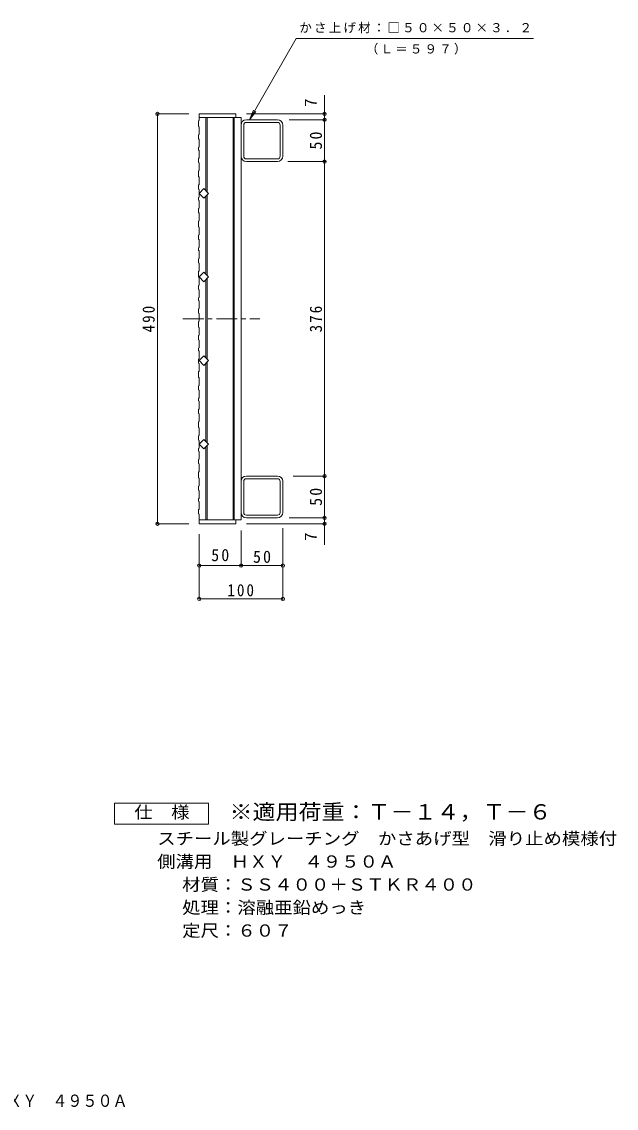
# Model space of a CAD drawing. Units: millimetres, scale not verified. Extents: x -640 to 782, y -687 to 652.
# Drawn here: x 71 to 782, y -687 to 613 of the extents above; entities that cross this region are included whole.
import ezdxf
from ezdxf.enums import TextEntityAlignment as Align

# ---------------------------------------------------------------- set-up
doc = ezdxf.new("R2010")
doc.units = ezdxf.units.MM
doc.header["$LTSCALE"] = 5
doc.header["$PDMODE"] = 32
doc.header["$PDSIZE"] = 4
doc.linetypes.add('CHAIN1', pattern=[8, 5, -1, 1, -1])
for name, color, linetype, lineweight in [('1-1_1-1ﾚｲﾔ', 2, 'Continuous', 9), ('1-2_1-2ﾚｲﾔ', 3, 'Continuous', 9), ('1-4_1-4ﾚｲﾔ', 7, 'Continuous', 9), ('F-4_F-4ﾚｲﾔ', 2, 'Continuous', 9)]:
    doc.layers.add(name, color=color, linetype=linetype, lineweight=lineweight)
doc.layers.add('F-5_F-5ﾚｲﾔ', color=2, linetype='Continuous')
doc.styles.add('ＭＳ ゴシック', font='')
doc.styles.get('ＭＳ ゴシック').set_extended_font_data('MS Gothic')

msp = doc.modelspace()

# ---------------------------------------------------------------- linework, layer by layer
at = {"layer": '1-1_1-1ﾚｲﾔ'}
for p, q in [((376.573, 495.429), (339.373, 495.429)), ((336.173, 451.83), (336.173, 489.029)), ((376.573, 492.23), (339.373, 492.23)), ((379.773, 451.83), (379.773, 489.029)), ((382.973, 451.83), (382.973, 489.029)), ((339.373, 448.629), (376.573, 448.629)), ((376.573, 445.429), (339.373, 445.429)), ((376.573, 69.429), (339.373, 69.429)), ((339.373, 66.229), (376.573, 66.229)), ((336.173, 63.029), (336.173, 25.829)), ((379.773, 63.029), (379.773, 25.829)), ((382.973, 63.029), (382.973, 25.829)), ((376.573, 22.629), (339.373, 22.629)), ((376.573, 19.429), (339.373, 19.429))]:
    msp.add_line(p, q, dxfattribs=at)
for centre, radius, start, end in [((339.373, 489.029), 6.4, 90, 180), ((376.573, 489.029), 6.4, 0, 90), ((339.373, 489.029), 3.2, 90, 180), ((376.573, 489.029), 3.2, 0, 90), ((339.373, 451.83), 6.4, 180, 270), ((339.373, 451.83), 3.2, 180, 270), ((376.573, 451.83), 6.4, 270, 0), ((376.573, 451.83), 3.2, 270, 0), ((339.373, 63.029), 6.4, 90, 180), ((339.373, 63.029), 3.2, 90, 180), ((376.573, 63.029), 6.4, 0, 90), ((376.573, 63.029), 3.2, 0, 90), ((339.373, 25.829), 6.4, 180, 270), ((339.373, 25.829), 3.2, 180, 270), ((376.573, 25.829), 3.2, 270, 0), ((376.573, 25.829), 6.4, 270, 0)]:
    msp.add_arc(centre, radius, start, end, dxfattribs=at)
at = {"layer": '1-2_1-2ﾚｲﾔ'}
for p, q in [((282.973, 494.696), (282.173, 494.178)), ((282.173, 487.462), (282.173, 494.178)), ((282.973, 502.43), (326.973, 502.43)), ((282.973, 494.696), (282.973, 502.43)), ((282.973, 497.93), (332.973, 497.93)), ((290.973, 410.743), (290.973, 497.93)), ((292.473, 409.243), (292.473, 497.93)), ((323.473, 497.93), (323.473, 302.429)), ((324.973, 497.93), (324.973, 302.429)), ((326.973, 502.43), (326.973, 497.93)), ((332.973, 16.929), (332.973, 497.93)), ((282.173, 487.462), (282.973, 486.945)), ((282.973, 486.945), (282.973, 477.82)), ((282.173, 477.303), (282.973, 477.82)), ((282.173, 472.462), (282.173, 477.303)), ((282.173, 472.462), (282.973, 471.945)), ((282.973, 471.945), (282.973, 462.82)), ((282.173, 462.303), (282.973, 462.82)), ((282.173, 462.303), (282.173, 459.338)), ((282.973, 458.82), (282.173, 459.338)), ((282.973, 458.82), (282.973, 449.696)), ((282.173, 449.178), (282.973, 449.696)), ((282.173, 449.178), (282.173, 444.338)), ((282.173, 444.338), (282.973, 443.82)), ((282.973, 443.82), (282.973, 434.696)), ((282.173, 434.178), (282.973, 434.696)), ((282.173, 434.178), (282.173, 427.462)), ((282.973, 426.945), (282.173, 427.462)), ((282.173, 417.303), (282.973, 417.82)), ((282.173, 412.462), (282.173, 417.303)), ((282.973, 426.945), (282.973, 417.82)), ((282.173, 412.462), (282.973, 411.945)), ((282.173, 402.303), (282.973, 402.82)), ((282.973, 411.945), (282.973, 402.82)), ((290.973, 310.743), (290.973, 404.116)), ((292.473, 309.243), (292.473, 405.616)), ((282.173, 402.303), (282.173, 399.338)), ((282.973, 398.82), (282.173, 399.338)), ((282.973, 398.82), (282.973, 389.696)), ((282.173, 389.178), (282.973, 389.696)), ((282.173, 389.178), (282.173, 384.338)), ((282.173, 384.338), (282.973, 383.82)), ((282.973, 383.82), (282.973, 374.696)), ((282.173, 374.178), (282.973, 374.696)), ((282.173, 374.178), (282.173, 367.462)), ((282.973, 366.945), (282.173, 367.462)), ((282.973, 366.945), (282.973, 357.82)), ((282.173, 357.303), (282.973, 357.82)), ((282.173, 352.462), (282.173, 357.303)), ((282.173, 352.462), (282.973, 351.945)), ((282.973, 351.945), (282.973, 342.82)), ((282.173, 342.303), (282.973, 342.82)), ((282.173, 342.303), (282.173, 339.338)), ((282.973, 338.82), (282.173, 339.338)), ((282.973, 338.82), (282.973, 329.696)), ((282.173, 329.178), (282.973, 329.696)), ((282.173, 329.178), (282.173, 324.338)), ((282.173, 324.338), (282.973, 323.82)), ((282.173, 314.178), (282.973, 314.696)), ((282.173, 314.178), (282.173, 307.462)), ((282.973, 323.82), (282.973, 314.696)), ((282.973, 306.945), (282.173, 307.462)), ((282.973, 306.945), (282.973, 297.82)), ((290.973, 257.43), (290.973, 304.116)), ((292.473, 257.43), (292.473, 305.616)), ((323.473, 16.929), (323.473, 302.429)), ((324.973, 16.929), (324.973, 302.429)), ((282.173, 297.303), (282.973, 297.82)), ((282.173, 292.462), (282.173, 297.303)), ((282.173, 292.462), (282.973, 291.945)), ((282.973, 291.945), (282.973, 282.82)), ((282.173, 282.303), (282.973, 282.82)), ((282.173, 282.303), (282.173, 279.338)), ((282.973, 278.82), (282.173, 279.338)), ((282.973, 278.82), (282.973, 269.696)), ((282.173, 269.178), (282.973, 269.696)), ((282.173, 269.178), (282.173, 264.338)), ((282.173, 264.338), (282.973, 263.82)), ((282.973, 263.82), (282.973, 254.696)), ((282.173, 254.178), (282.973, 254.696)), ((282.173, 254.178), (282.173, 247.462)), ((282.973, 246.945), (282.173, 247.462)), ((282.973, 246.945), (282.973, 237.82)), ((290.973, 257.43), (290.973, 210.743)), ((292.473, 257.43), (292.473, 209.243)), ((282.173, 237.303), (282.973, 237.82)), ((282.173, 232.462), (282.173, 237.303)), ((282.173, 232.462), (282.973, 231.945)), ((282.173, 222.303), (282.973, 222.82)), ((282.173, 222.303), (282.173, 219.338)), ((282.973, 231.945), (282.973, 222.82)), ((282.973, 218.82), (282.173, 219.338)), ((282.173, 209.178), (282.973, 209.696)), ((282.173, 209.178), (282.173, 204.338)), ((282.973, 218.82), (282.973, 209.696)), ((282.173, 204.338), (282.973, 203.82)), ((282.973, 203.82), (282.973, 194.696)), ((290.973, 204.116), (290.973, 110.743)), ((292.473, 205.616), (292.473, 109.243)), ((282.173, 194.178), (282.973, 194.696)), ((282.173, 194.178), (282.173, 187.462)), ((282.973, 186.945), (282.173, 187.462)), ((282.973, 186.945), (282.973, 177.82)), ((282.173, 177.303), (282.973, 177.82)), ((282.173, 172.462), (282.173, 177.303)), ((282.173, 172.462), (282.973, 171.945)), ((282.973, 171.945), (282.973, 162.82)), ((282.173, 162.303), (282.973, 162.82)), ((282.173, 162.303), (282.173, 159.338)), ((282.973, 158.82), (282.173, 159.338)), ((282.973, 158.82), (282.973, 149.696)), ((282.173, 149.178), (282.973, 149.696)), ((282.173, 149.178), (282.173, 144.338)), ((282.173, 144.338), (282.973, 143.82)), ((282.973, 143.82), (282.973, 134.696)), ((282.173, 134.178), (282.973, 134.696)), ((282.173, 134.178), (282.173, 127.462)), ((282.973, 126.945), (282.173, 127.462)), ((282.173, 117.303), (282.973, 117.82)), ((282.173, 112.462), (282.173, 117.303)), ((282.973, 126.945), (282.973, 117.82)), ((282.173, 112.462), (282.973, 111.945)), ((282.973, 111.945), (282.973, 102.82)), ((290.973, 104.116), (290.973, 16.929)), ((292.473, 105.616), (292.473, 16.929)), ((282.173, 102.303), (282.973, 102.82)), ((282.173, 102.303), (282.173, 99.338)), ((282.973, 98.82), (282.173, 99.338)), ((282.973, 98.82), (282.973, 89.696)), ((282.173, 89.178), (282.973, 89.696)), ((282.173, 89.178), (282.173, 84.338)), ((282.173, 84.338), (282.973, 83.82)), ((282.973, 83.82), (282.973, 74.696)), ((282.173, 74.178), (282.973, 74.696)), ((282.173, 74.178), (282.173, 67.462)), ((282.973, 66.945), (282.173, 67.462)), ((282.973, 66.945), (282.973, 57.82)), ((282.173, 57.303), (282.973, 57.82)), ((282.173, 52.462), (282.173, 57.303)), ((282.173, 52.462), (282.973, 51.945)), ((282.173, 42.303), (282.973, 42.82)), ((282.173, 42.303), (282.173, 39.338)), ((282.973, 38.82), (282.173, 39.338)), ((282.973, 51.945), (282.973, 42.82)), ((282.173, 29.178), (282.973, 29.696)), ((282.173, 29.178), (282.173, 24.338)), ((282.973, 38.82), (282.973, 29.696)), ((282.173, 24.338), (282.973, 23.82)), ((282.973, 23.82), (282.973, 12.43)), ((282.973, 16.929), (332.973, 16.929)), ((326.973, 12.43), (326.973, 16.929)), ((326.973, 12.43), (282.973, 12.43))]:
    msp.add_line(p, q, dxfattribs=at)
at = {"layer": '1-2_1-2ﾚｲﾔ', "linetype": 'CHAIN1'}
msp.add_line((263.561, 257.43), (355.364, 257.43), dxfattribs=at)
at = {"layer": '1-2_1-2ﾚｲﾔ'}
for points in [[(294.287, 407.43), (288.63, 401.773), (282.973, 407.43), (288.63, 413.086)], [(294.287, 307.43), (288.63, 301.773), (282.973, 307.43), (288.63, 313.086)], [(294.287, 207.43), (288.63, 213.086), (282.973, 207.43), (288.63, 201.773)], [(294.287, 107.43), (288.63, 113.086), (282.973, 107.43), (288.63, 101.773)]]:
    msp.add_lwpolyline(points, close=True, dxfattribs=at)
at = {"layer": '1-4_1-4ﾚｲﾔ'}
for p, q in [((342.973, 495.429), (398.976, 592.429)), ((682.527, 592.429), (398.976, 592.429)), ((432.973, -12.947), (432.973, 524.703)), ((342.973, 495.429), (347.757, 506.978)), ((270.473, 502.43), (231.473, 502.43)), ((232.973, 12.43), (232.973, 502.43)), ((339.473, 502.43), (434.473, 502.43)), ((342.973, 495.429), (350.583, 505.346)), ((390.473, 495.429), (434.473, 495.429)), ((389.073, 445.429), (434.473, 445.429)), ((395.473, 69.429), (434.473, 69.429)), ((390.473, 19.429), (434.473, 19.429)), ((270.473, 12.43), (231.473, 12.43)), ((332.973, 4.429), (332.973, -39.071)), ((339.473, 12.43), (434.473, 12.43)), ((382.973, 6.929), (382.973, -79.071)), ((282.973, -0.071), (282.973, -77.571)), ((282.973, -37.571), (382.973, -37.571)), ((282.973, -77.571), (382.973, -77.571))]:
    msp.add_line(p, q, dxfattribs=at)
for p in [(232.973, 502.43), (432.973, 502.43), (432.973, 495.429), (432.973, 445.429), (432.973, 69.429), (232.973, 12.43), (432.973, 19.429), (432.973, 12.43), (282.973, -37.571), (332.973, -37.571), (382.973, -37.571), (282.973, -77.571), (382.973, -77.571)]:
    msp.add_point(p, dxfattribs=at)
at = {"layer": 'F-4_F-4ﾚｲﾔ'}
msp.add_lwpolyline([(181.716, -346.756), (181.716, -321.756), (294.216, -321.756), (294.216, -346.756)], close=True, dxfattribs=at)

# ---------------------------------------------------------------- texts
at = {"layer": '1-4_1-4ﾚｲﾔ', "color": 2, "style": 'ＭＳ ゴシック'}
for p in [(427.973, 510.795), (427.973, -8.166)]:
    msp.add_text('7', height=14.66, rotation=90, dxfattribs=at).set_placement(p, align=Align.BOTTOM_LEFT)
at = {"layer": '1-4_1-4ﾚｲﾔ', "char_height": 11, "attachment_point": 7, "style": 'ＭＳ ゴシック'}
for s, insert in [('\\T1.17;かさ上げ材：□５０×５０×３．２', (402.735, 598.83)), ('\\T1.17;（Ｌ＝５９７）', (482.196, 573.209))]:
    msp.add_mtext(s, dxfattribs=dict(at, insert=insert))
at = {"layer": '1-4_1-4ﾚｲﾔ', "color": 2, "char_height": 14.66, "attachment_point": 7, "rotation": 90, "style": 'ＭＳ ゴシック'}
for s, insert in [('\\T1.27;\\W0.95;50', (429.973, 459.804)), ('\\T1.27;\\W0.9;490', (229.973, 241.18)), ('\\T1.27;\\W0.9;376', (429.973, 241.179)), ('\\T1.27;\\W0.95;50', (429.973, 33.804))]:
    msp.add_mtext(s, dxfattribs=dict(at, insert=insert))
at = {"layer": '1-4_1-4ﾚｲﾔ', "color": 2, "char_height": 14.66, "attachment_point": 7, "style": 'ＭＳ ゴシック'}
for s, insert in [('\\T1.27;\\W0.95;50', (297.348, -32.571)), ('\\T1.27;\\W0.95;50', (347.348, -34.571)), ('\\T1.27;\\W0.9;100', (316.723, -74.571))]:
    msp.add_mtext(s, dxfattribs=dict(at, insert=insert))
at = {"layer": 'F-4_F-4ﾚｲﾔ', "style": 'ＭＳ ゴシック', "width": 1.1}
for s, p in [('仕\u3000様', (205.466, -344.256)), ('スチール製グレーチング\u3000かさあげ型\u3000滑り止め模様付', (232.76, -375.716)), ('側溝用\u3000ＨＸＹ\u3000４９５０Ａ', (232.76, -403.217)), ('材質：ＳＳ４００＋ＳＴＫＲ４００', (262.617, -430.715)), ('処理：溶融亜鉛めっき', (262.617, -458.216)), ('定尺：６０７', (262.617, -485.716))]:
    msp.add_text(s, height=14.66, dxfattribs=at).set_placement(p, align=Align.BOTTOM_LEFT)
at = {"layer": 'F-5_F-5ﾚｲﾔ', "color": 3, "style": 'ＭＳ ゴシック', "width": 1.1}
msp.add_text('※適用荷重：Ｔ－１４，Ｔ－６', height=18.33, dxfattribs=at).set_placement((319.216, -346.756), align=Align.BOTTOM_LEFT)
at = {"layer": 'F-5_F-5ﾚｲﾔ', "style": 'ＭＳ ゴシック', "width": 0.9}
msp.add_text('側溝用\u3000ＨＸＹ\u3000４９５０Ａ', height=14.66, dxfattribs=at).set_placement((-36.545, -689.202), align=Align.BOTTOM_LEFT)

doc.saveas('drawing.dxf')
